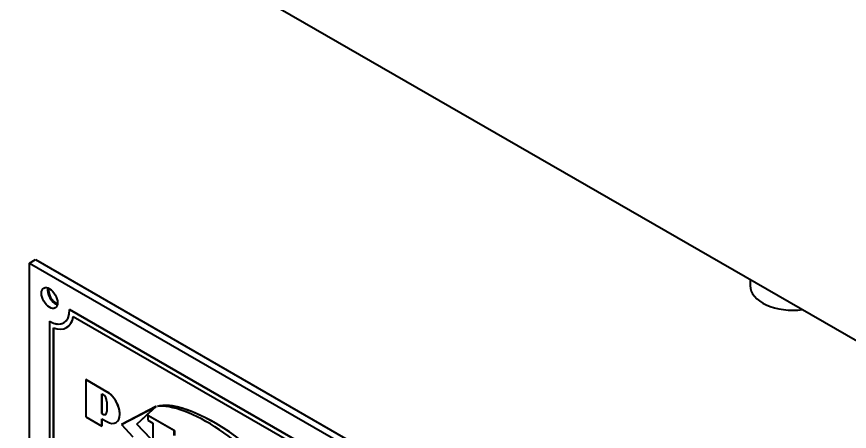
# Model space of a CAD drawing. Header units: millimetres. Extents: x 0 to 4205, y 0 to 2970.
# Drawn here: x 3777.5 to 3850.6, y 2378.2 to 2414.6 of the extents above; entities that cross this region are included whole.
import ezdxf

# ---------------------------------------------------------------- set-up
doc = ezdxf.new("R2010")
doc.units = ezdxf.units.MM
doc.header["$LTSCALE"] = 5
doc.layers.add('가시적인 것(ISO)', color=3, linetype='Continuous', lineweight=40)
doc.layers.add('가시적인 좁은 것(ISO)', color=3, linetype='Continuous', lineweight=35)

msp = doc.modelspace()

# ---------------------------------------------------------------- linework, layer by layer
at = {"layer": '가시적인 것(ISO)'}
for p, q in [((3741.6639, 2449.216), (3851.2654, 2386.1006)), ((3778.6102, 2392.9465), (3779.1405, 2393.2519)), ((3778.6102, 2392.9465), (3835.1788, 2360.3708)), ((3778.6102, 2343.8936), (3778.6102, 2392.9465)), ((3779.1405, 2393.2519), (3835.7091, 2360.6762)), ((3841.8586, 2391.5177), (3841.8586, 2390.9712)), ((3782.1457, 2388.8666), (3782.1422, 2388.8646)), ((3831.6397, 2360.3609), (3782.1422, 2388.8646)), ((3782.1457, 2388.8666), (3831.6432, 2360.3629)), ((3780.378, 2387.8407), (3780.3744, 2387.8387)), ((3780.3744, 2387.8387), (3780.3744, 2346.9613)), ((3782.4661, 2388.2693), (3831.3158, 2360.1386)), ((3780.728, 2347.1322), (3780.728, 2387.2606)), ((3780.7315, 2387.2593), (3780.7315, 2347.1342)), ((3781.8751, 2387.2848), (3781.8715, 2387.2828)), ((3783.56, 2382.7382), (3783.5564, 2382.7361)), ((3783.5564, 2382.7361), (3783.5564, 2379.4569)), ((3785.4134, 2381.6668), (3783.5564, 2382.7361)), ((3783.56, 2382.7382), (3785.4169, 2381.6688)), ((3784.9746, 2379.7465), (3784.9746, 2381.4849)), ((3784.9746, 2381.4849), (3785.0463, 2381.4435)), ((3784.9781, 2381.4828), (3784.9781, 2379.7485)), ((3785.4222, 2380.7925), (3785.4222, 2379.9233)), ((3789.7212, 2380.3635), (3786.7029, 2378.79)), ((3786.7064, 2378.792), (3789.7247, 2380.3655)), ((3788.0349, 2378.817), (3789.7212, 2380.3635)), ((3789.7247, 2380.3655), (3788.0385, 2378.819)), ((3789.7247, 2380.3655), (3789.7212, 2380.3635)), ((3789.8512, 2380.3655), (3789.8476, 2380.3635)), ((3783.5564, 2379.4569), (3784.9746, 2378.6402)), ((3784.9781, 2379.7485), (3784.9746, 2379.7465)), ((3785.0463, 2379.7051), (3784.9746, 2379.7465)), ((3784.9746, 2378.6402), (3784.9746, 2379.2921)), ((3784.9746, 2379.2921), (3785.4134, 2379.0394)), ((3784.9781, 2379.7485), (3785.0499, 2379.7072)), ((3784.9781, 2379.2901), (3784.9781, 2378.6422)), ((3789.0185, 2379.5948), (3789.0149, 2379.5928)), ((3789.0149, 2379.5928), (3789.0149, 2379.1582)), ((3791.3318, 2378.2586), (3789.0149, 2379.5928)), ((3789.0149, 2379.1582), (3789.4523, 2378.9063)), ((3789.0185, 2379.5948), (3791.3353, 2378.2606)), ((3784.9781, 2378.6422), (3784.9746, 2378.6402)), ((3786.2188, 2378.9626), (3786.2153, 2378.9606)), ((3786.7064, 2378.792), (3786.7029, 2378.79)), ((3786.7029, 2378.79), (3787.6861, 2377.6968)), ((3788.0385, 2378.819), (3788.0349, 2378.817)), ((3789.241, 2377.5685), (3788.0349, 2378.817)), ((3788.0385, 2378.819), (3789.2445, 2377.5706)), ((3789.4523, 2378.9063), (3789.4523, 2376.0616)), ((3791.3353, 2378.2606), (3791.3318, 2378.2586)), ((3791.3318, 2377.824), (3791.3318, 2378.2586)), ((3791.3353, 2378.2606), (3791.3353, 2377.826))]:
    msp.add_line(p, q, dxfattribs=at)
msp.add_ellipse((3780.378, 2389.8846), major_axis=(-0.499, 0.8666), ratio=0.5780931, dxfattribs=at)
for centre, major_axis, ratio, start_param, end_param in [((3780.9083, 2390.19), (0.499, -0.8666), 0.5780931, 3.6993769, 5.7254011), ((3780.9083, 2390.19), (-0.4367, 0.7583), 0.5780931, 0.4988431, 2.6427496), ((3845.6086, 2390.9712), (-3.75, 0), 0.5758617, 0, 1.7997543), ((3780.3744, 2389.8826), (1.2476, -2.1665), 0.5780931, 5.4997209, 7.0705172), ((3780.378, 2389.8846), (1.2476, -2.1665), 0.5780931, 5.4997209, 6.2817738), ((3780.3744, 2389.8826), (1.4971, -2.5998), 0.5780931, 5.6671689, 6.9030691), ((3780.378, 2389.8846), (1.4971, -2.5998), 0.5780931, 0, 0.6181998), ((3785.0463, 2381.0089), (0.2653, -0.4607), 0.5780931, 0.7873319, 2.3581282), ((3785.4134, 2380.3531), (0.8019, -1.3925), 0.5780931, 5.4997209, 8.6413135), ((3785.4169, 2380.3551), (0.8019, -1.3925), 0.5780931, 0, 2.3581282), ((3794.9623, 2376.3045), (-5.5334, 3.7466), 0.327963, 2.1647659, 6.0561202), ((3794.2884, 2376.4874), (5.1164, -3.5026), 0.3375041, 5.4859141, 9.0888644), ((3794.9659, 2376.3066), (-5.5334, 3.7466), 0.327963, 2.9832358, 6.0561202), ((3785.0463, 2380.1397), (0.2653, -0.4607), 0.5780931, 5.4997209, 7.0705172), ((3785.0499, 2380.1418), (0.2653, -0.4607), 0.5780931, 5.4997209, 6.2765472)]:
    msp.add_ellipse(centre, major_axis=major_axis, ratio=ratio, start_param=start_param, end_param=end_param, dxfattribs=at)
at = {"layer": '가시적인 좁은 것(ISO)'}
for p, q in [((3785.4169, 2381.6688), (3785.4134, 2381.6668)), ((3785.0499, 2379.7072), (3785.0463, 2379.7051))]:
    msp.add_line(p, q, dxfattribs=at)

doc.saveas('drawing.dxf')
